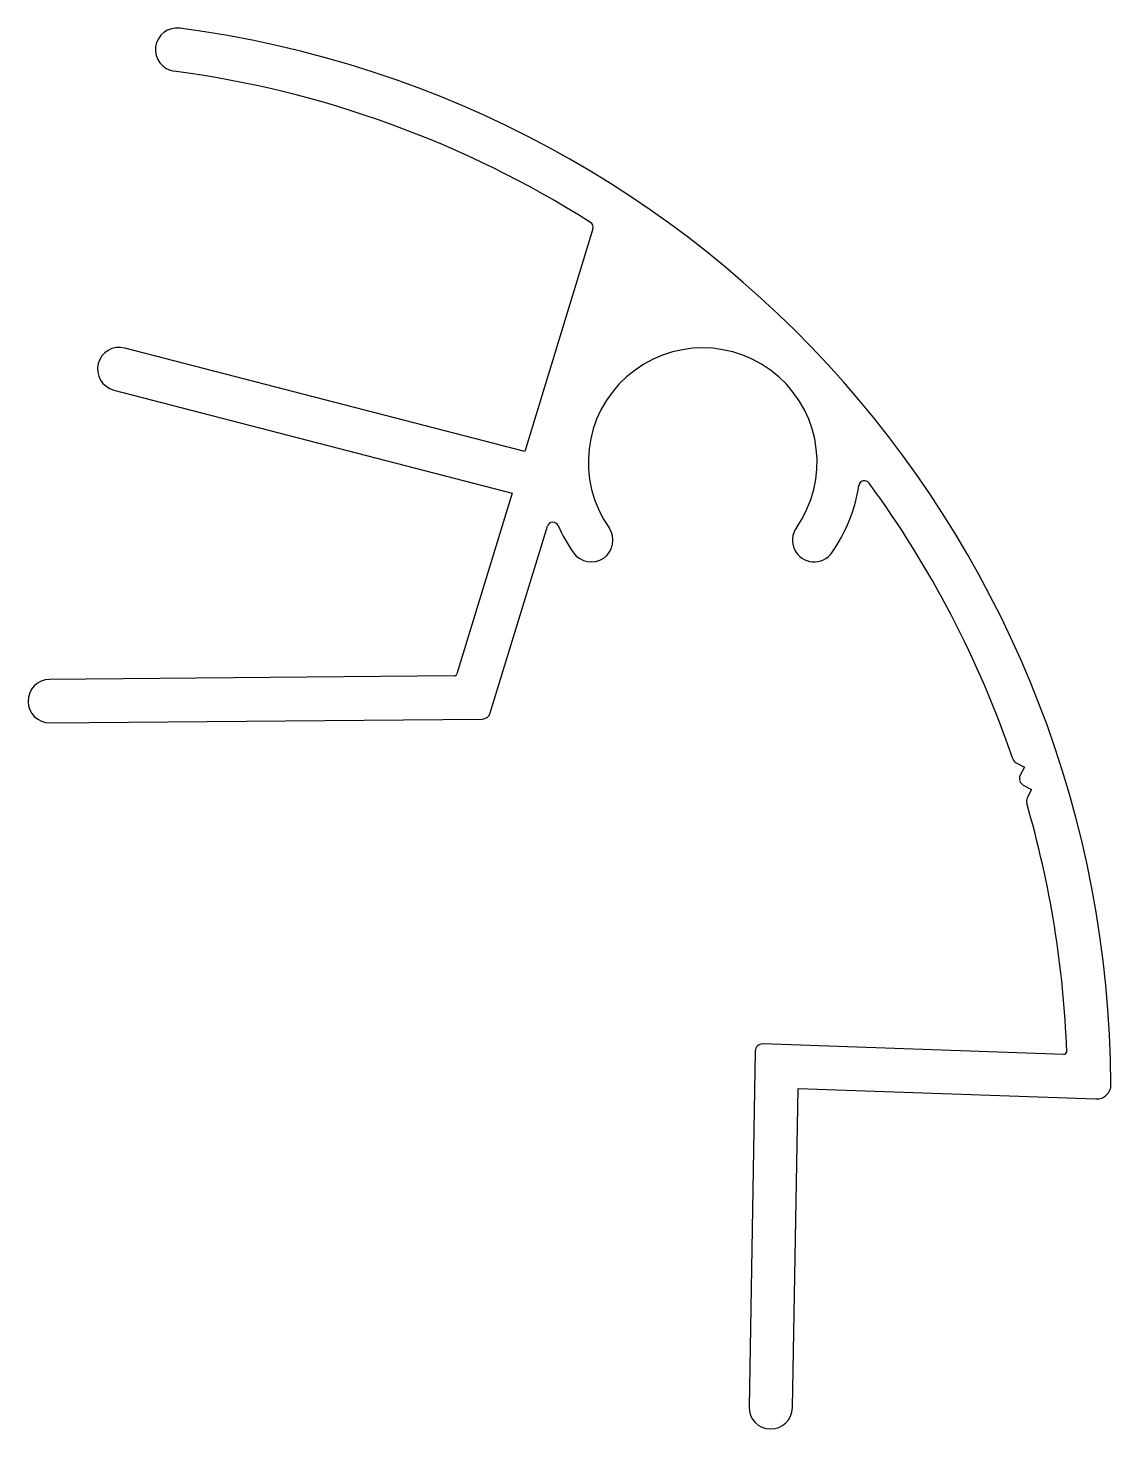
# Model space of a CAD drawing. Extents: x 2048.2 to 2085.6, y 1550.5 to 1598.9.
import ezdxf

# ---------------------------------------------------------------- set-up
doc = ezdxf.new("R2010")
doc.units = 0
doc.layers.get('0').update_dxf_attribs({"linetype": 'CONTINUOUS'})

msp = doc.modelspace()

# ---------------------------------------------------------------- linework, layer by layer
for p, q in [((2067.711, 1591.999), (2065.36, 1584.31)), ((2065.36, 1584.31), (2051.541, 1587.884)), ((2051.165, 1586.432), (2064.921, 1582.874)), ((2064.921, 1582.874), (2063.011, 1576.627)), ((2064.167, 1575.277), (2066.139, 1581.726)), ((2062.917, 1576.556), (2048.946, 1576.434)), ((2048.959, 1574.934), (2063.883, 1575.065)), ((2082.33, 1573.555), (2082.615, 1573.408)), ((2082.615, 1573.408), (2082.468, 1573.123)), ((2082.575, 1572.786), (2082.86, 1572.639)), ((2082.86, 1572.639), (2082.71, 1572.349)), ((2083.975, 1563.481), (2073.576, 1563.844)), ((2073.318, 1563.598), (2073.103, 1551.304)), ((2074.603, 1551.278), (2074.795, 1562.3)), ((2074.795, 1562.3), (2085.085, 1561.941))]:
    msp.add_line(p, q)
for centre, radius, start, end in [((2053.353, 1598.191), 0.75, 82.4714, 262.4714), ((2048.603, 1562.253), 37, 0.2943, 82.4714), ((2048.603, 1562.253), 35.5, 57.5968, 82.4714), ((2067.52, 1592.057), 0.2, 343, 57.5968), ((2051.353, 1587.158), 0.75, 75.5, 255.5), ((2071.503, 1583.941), 3.95, 324.9997, 215.0003), ((2077.09, 1583.1), 0.2, 36.1974, 171.4455), ((2048.603, 1562.253), 35.5, 18.8049, 36.1974), ((2071.503, 1583.941), 5.45, 324.9997, 351.4455), ((2066.33, 1581.668), 0.2, 23.7217, 163), ((2071.503, 1583.941), 5.45, 203.7217, 215.0003), ((2067.653, 1581.245), 0.75, 215.0003, 35.0003), ((2075.353, 1581.245), 0.75, 144.9997, 324.9997), ((2048.953, 1575.684), 0.75, 90.5, 270.5), ((2062.916, 1576.656), 0.1, 270.5, 343), ((2063.88, 1575.365), 0.3, 270.5, 343), ((2082.445, 1573.777), 0.25, 198.8049, 242.6409), ((2082.69, 1573.008), 0.25, 152.6409, 242.6409), ((2082.932, 1572.234), 0.25, 152.6409, 196.2118), ((2048.603, 1562.253), 35.5, 2.149, 16.2118), ((2073.568, 1563.594), 0.25, 88, 179), ((2083.978, 1563.581), 0.1, 268, 2.149), ((2085.103, 1562.441), 0.5, 268, 0.2943), ((2073.853, 1551.291), 0.75, 179, 359)]:
    msp.add_arc(centre, radius, start, end)

doc.saveas('drawing.dxf')
